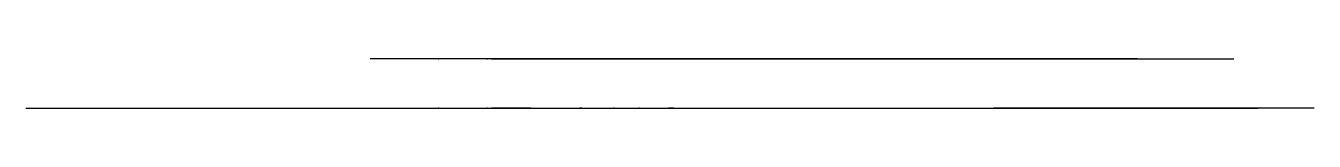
# Model space of a CAD drawing. Header units: centimetres. Extents: x -28.3 to 60, y 0 to 3.4.
import ezdxf

# ---------------------------------------------------------------- set-up
doc = ezdxf.new("R2010")
doc.units = ezdxf.units.CM
doc.header["$MEASUREMENT"] = 0
for name, color, linetype in [('chair v2_Sketch1', 7, 'Continuous'), ('chair v2_Sketch2', 7, 'Continuous'), ('chair v2_Sketch3', 7, 'Continuous'), ('chair v2_Sketch4', 7, 'Continuous')]:
    doc.layers.add(name, color=color, linetype=linetype)

msp = doc.modelspace()

# ---------------------------------------------------------------- linework, layer by layer
at = {"layer": 'chair v2_Sketch1'}
for p, q in [((-28.273, 0, 65.685), (56.165, 0, 43.06)), ((-28.273, 0, 65.685), (14.954, 0, 65.685)), ((-2.306, 0, 103.454), (9.654, 0, 38.321)), ((0, 0), (30.923, 0)), ((0, 0), (3.831, 0)), ((0, 0), (18.41, 0, 68.705)), ((3.333, 0, 72.745), (52.602, 0, 59.543)), ((3.36, 0, -1.757), (21.983, 0, 67.748)), ((6.332, 0, 56.412), (3.623, 0, 71.166)), ((3.623, 0, 71.166), (6.949, 0, 71.776)), ((4.517, 0, 75.712), (8.15, 0, 55.925)), ((9.654, 0, 38.321), (54.454, 0, 42.559)), ((9.814, 0, 36.628), (9.654, 0, 38.321)), ((9.814, 0, 36.628), (54.614, 0, 40.867)), ((12.723, 0, 33.187), (16.108, 0, 33.507)), ((16.108, 0, 33.507), (15.759, 0, 37.191)), ((30, 0, 82.689), (30, 0, 77.256)), ((30, 0, 77.256), (30, 0, -24.925)), ((56.64, 0, -1.757), (38.017, 0, 67.748)), ((60, 0), (41.59, 0, 68.705)), ((43.038, 0, 36.055), (42.689, 0, 39.739)), ((43.038, 0, 36.055), (46.423, 0, 36.375)), ((54.614, 0, 40.867), (54.454, 0, 42.559)), ((60, 0), (56.169, 0))]:
    msp.add_line(p, q, dxfattribs=at)
for p in [(0, 0), (3.333, 0, 72.745), (13.745, 0, 37), (45.452, 0, 40)]:
    msp.add_point(p, dxfattribs=at)
at = {"layer": 'chair v2_Sketch2'}
msp.add_point((12.014, 0, 37.69), dxfattribs=at)
at = {"layer": 'chair v2_Sketch3'}
for p, q in [((36.243, 0, 62.312), (54.757, 0, 67.273)), ((56.64, 0, -1.757), (38.017, 0, 67.748))]:
    msp.add_line(p, q, dxfattribs=at)
for p in [(0, 0), (39.257, 0, 63.119)]:
    msp.add_point(p, dxfattribs=at)
at = {"layer": 'chair v2_Sketch4'}
for p, q in [((43.384, 3.4, 62.014), (-4.68, 3.4, 74.892)), ((6.332, 3.4, 56.412), (1.903, 3.4, 80.533)), ((3.623, 3.4, 71.166), (6.332, 3.4, 56.412)), ((6.949, 3.4, 71.776), (3.623, 3.4, 71.166)), ((6.332, 3.4, 56.412), (53.237, 3.4, 43.844)), ((6.332, 3.4, 56.412), (47.866, 3.4, 45.283)), ((43.384, 3.4, 62.014), (6.949, 3.4, 71.776)), ((47.866, 3.4, 45.283), (43.384, 3.4, 62.014)), ((47.866, 3.4, 45.283), (54.5, 3.4, 70.041))]:
    msp.add_line(p, q, dxfattribs=at)
for p in [(0, 3.4), (3.333, 3.4, 72.745)]:
    msp.add_point(p, dxfattribs=at)

doc.saveas('drawing.dxf')
